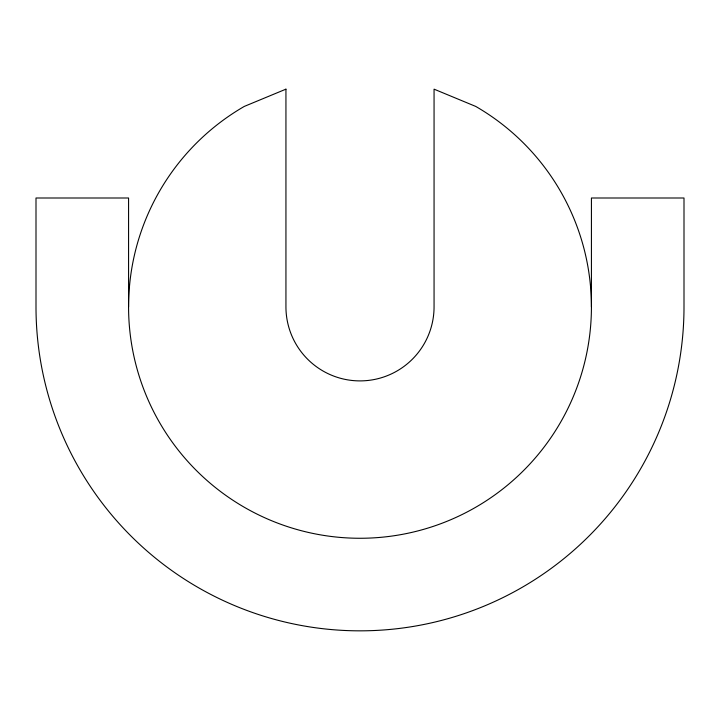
<?xml version="1.0" encoding="UTF-8"?>
<svg xmlns="http://www.w3.org/2000/svg" width="720" height="720" viewBox="0 0 720 720"><rect width="100%" height="100%" fill="white"/><g stroke="black" fill="none" stroke-linecap="round" stroke-linejoin="round"><path stroke-width="1.08" d="M591.426 306.837L591.426 198L684 198L684 306.837A324 324 0 0 1 360 630.837A324 324 0 0 1 36 306.837L36 198L128.574 198L128.574 306.837M285.939 89.163L244.287 106.416A231.426 231.426 0 0 0 182.718 455.598A231.426 231.426 0 0 0 537.282 455.598A231.426 231.426 0 0 0 475.713 106.416L434.061 89.163L434.061 306.837A74.061 74.061 0 0 1 360 380.898A74.061 74.061 0 0 1 285.939 306.837L285.939 89.163"/></g></svg>
